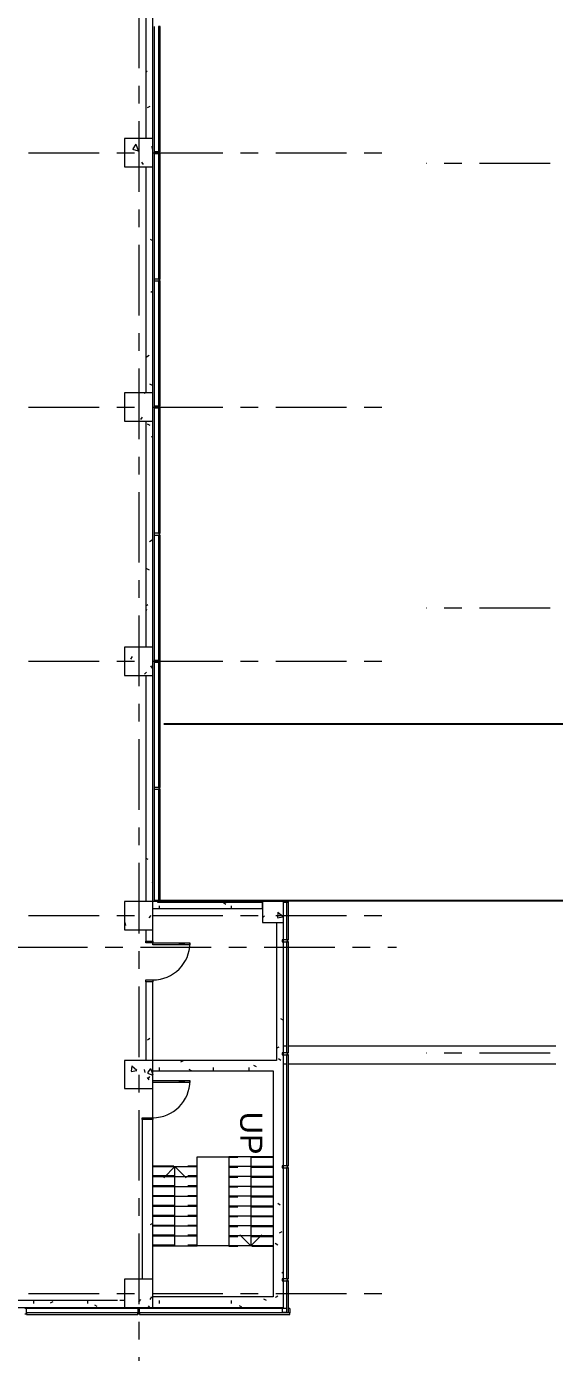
# Model space of a CAD drawing. Header units: millimetres. Extents: x 1188965 to 1321470, y -617248 to -452266.
# Drawn here: x 1218913 to 1233938, y -587531 to -549983 of the extents above; entities that cross this region are included whole.
import ezdxf

# ---------------------------------------------------------------- set-up
doc = ezdxf.new("R2010")
doc.units = ezdxf.units.MM
doc.linetypes.add('IDA - Grid Line', pattern=[3500, 2000, -500, 500, -500])
doc.linetypes.add('Overhead', pattern=[992.1875, 595.3125, -396.875])
doc.layers.get('0').update_dxf_attribs({"color": 2})
doc.layers.add('000_CTCI_CSA', color=7, linetype='Continuous')
for name, color, linetype, lineweight in [('A-_--------_-3', 7, 'Continuous', 9), ('A-_ANOTGRID_E', 7, 'Continuous', 9), ('A-_CLAD----_E', 7, 'Continuous', 9), ('A-_CLAD----_E1', 7, 'Continuous', 9), ('A-_DOOR----_E', 7, 'Continuous', 9), ('A-_FLOR----_E', 7, 'Continuous', 9), ('A-_STRC----_E', 7, 'Continuous', 9), ('A-_WALL----_E', 7, 'Continuous', 9), ('A-_WALL----_H', 7, 'Continuous', 9), ('A-COLN----_E', 7, 'Continuous', 9), ('A-COLN----_E1', 7, 'Continuous', 9), ('Stair Paths', 7, 'Continuous', 9), ('Up Arrows', 7, 'Continuous', 9)]:
    doc.layers.add(name, color=color, linetype=linetype, lineweight=lineweight)
doc.styles.add('Arial', font='arial.ttf', dxfattribs={"height": 625})
pattern_1 = [(50, (0.0002, 0.0003), (1821.8403, -159.3907), [190.5, -2095.5]), (355, (0.0002, 0.0003), (-352.428, 1910.5674), [152.4, -1676.4]), (100.451, (151.8, -13.3), (1469.4262, 1751.166), [161.9, -1780.901]), (46.184, (0.0002, 508), (2710.791, -420.428), [285.75, -3143.25]), (96.636, (226, 473), (2374.0256, 2474.276), [242.85, -2671.351]), (351.184, (0.0002, 508), (2374.05, 2474.2525), [228.6, -2514.6]), (21, (254, 381), (1516.1442, -1022.6516), [190.5, -2095.5]), (326, (254, 381), (618.021, 1841.8805), [152.4, -1676.4]), (71.451, (380.3, 295.8), (2134.1713, 819.2124), [161.9, -1780.901]), (37.5, (0.0002, 0.0003), (30.88603, 845.5504), [83.82, -1572.26, 83.82, -3300.73]), (37.5, (0.0002, 0.0003), (30.88603, 845.5504), [-1739.9, -1617.98, 83.82, -1598.93]), (7.5, (0.0002, 0.0003), (668.1966, 1001.80575), [83.82, -886.46, 83.82, -2175.51]), (7.5, (0.0002, 0.0003), (668.1966, 1001.80575), [-1054.1, -1534.16, 83.82, -557.53]), (327.5, (-566.4, 0.0003), (1355.90933, -57.2896), [83.82, -551.18, 83.82, -4526.28]), (327.5, (-566.4, 0.0003), (1355.90933, -57.2896), [-718.82, -1897.38, 83.82, -2545.08]), (317.5, (-820.4, 0.0003), (1481.2932, 254.2664), [83.82, -741.68, 83.82, -3098.8]), (317.5, (-820.4, 0.0003), (1481.2932, 254.2664), [-909.32, -1231.9, 83.82, -1783.08])]

# ---------------------------------------------------------------- blocks, each defined once
blk = doc.blocks.new('1659_F10N-PROBE_A_XF10N_R25_rvt-1-PH1 LEVEL 2 - WWTP')
at = {"layer": 'A-COLN----_E1'}
h = blk.add_hatch(dxfattribs=at)
h.set_pattern_fill('FP_57', color=252, angle=90, style=0, pattern_type=2)
h.set_pattern_definition([(50, (0.0002, 0.0003), (1821.8403, -159.3907), [190.5, -2095.5]), (355, (0.0002, 0.0003), (-352.428, 1910.5674), [152.4, -1676.4]), (100.451, (151.8, -13.3), (1469.4262, 1751.166), [161.9, -1780.901]), (46.184, (0.0002, 508), (2710.791, -420.428), [285.75, -3143.25]), (96.636, (226, 473), (2374.0256, 2474.276), [242.85, -2671.351]), (351.184, (0.0002, 508), (2374.05, 2474.2525), [228.6, -2514.6]), (21, (254, 381), (1516.1442, -1022.6516), [190.5, -2095.5]), (326, (254, 381), (618.021, 1841.8805), [152.4, -1676.4]), (71.451, (380.3, 295.8), (2134.1713, 819.2124), [161.9, -1780.901]), (37.5, (0.0002, 0.0003), (30.88603, 845.5504), [83.82, -1572.26, 83.82, -3300.73]), (37.5, (0.0002, 0.0003), (30.88603, 845.5504), [-1739.9, -1617.98, 83.82, -1598.93]), (7.5, (0.0002, 0.0003), (668.1966, 1001.80575), [83.82, -886.46, 83.82, -2175.51]), (7.5, (0.0002, 0.0003), (668.1966, 1001.80575), [-1054.1, -1534.16, 83.82, -557.53]), (327.5, (-566.4, 0.0003), (1355.90933, -57.2896), [83.82, -551.18, 83.82, -4526.28]), (327.5, (-566.4, 0.0003), (1355.90933, -57.2896), [-718.82, -1897.38, 83.82, -2545.08]), (317.5, (-820.4, 0.0003), (1481.2932, 254.2664), [83.82, -741.68, 83.82, -3098.8]), (317.5, (-820.4, 0.0003), (1481.2932, 254.2664), [-909.32, -1231.9, 83.82, -1783.08])])
h.paths.add_polyline_path([(939257, 329056), (939257, 329656), (938657, 329656), (938657, 329056)])
h = blk.add_hatch(dxfattribs=at)
h.set_pattern_fill('FP_8', color=252, angle=90, style=0, pattern_type=2)
h.set_pattern_definition([(50, (0.0002, 0.0003), (1821.8403, -159.3907), [190.5, -2095.5]), (355, (0.0002, 0.0003), (-352.428, 1910.5674), [152.4, -1676.4]), (100.451, (151.8, -13.3), (1469.4262, 1751.166), [161.9, -1780.901]), (46.184, (0.0002, 508), (2710.791, -420.428), [285.75, -3143.25]), (96.636, (226, 473), (2374.0256, 2474.276), [242.85, -2671.351]), (351.184, (0.0002, 508), (2374.05, 2474.2525), [228.6, -2514.6]), (21, (254, 381), (1516.1442, -1022.6516), [190.5, -2095.5]), (326, (254, 381), (618.021, 1841.8805), [152.4, -1676.4]), (71.451, (380.3, 295.8), (2134.1713, 819.2124), [161.9, -1780.901]), (37.5, (0.0002, 0.0003), (30.88603, 845.5504), [83.82, -1572.26, 83.82, -3300.73]), (37.5, (0.0002, 0.0003), (30.88603, 845.5504), [-1739.9, -1617.98, 83.82, -1598.93]), (7.5, (0.0002, 0.0003), (668.1966, 1001.80575), [83.82, -886.46, 83.82, -2175.51]), (7.5, (0.0002, 0.0003), (668.1966, 1001.80575), [-1054.1, -1534.16, 83.82, -557.53]), (327.5, (-566.4, 0.0003), (1355.90933, -57.2896), [83.82, -551.18, 83.82, -4526.28]), (327.5, (-566.4, 0.0003), (1355.90933, -57.2896), [-718.82, -1897.38, 83.82, -2545.08]), (317.5, (-820.4, 0.0003), (1481.2932, 254.2664), [83.82, -741.68, 83.82, -3098.8]), (317.5, (-820.4, 0.0003), (1481.2932, 254.2664), [-909.32, -1231.9, 83.82, -1783.08])])
h.paths.add_polyline_path([(917857, 325156), (917857, 325956), (917057, 325956), (917057, 325156)])
h = blk.add_hatch(dxfattribs=at)
h.set_pattern_fill('FP_7', color=252, angle=90, style=0, pattern_type=2)
h.set_pattern_definition([(50, (0.0002, 0.0003), (1821.8403, -159.3907), [190.5, -2095.5]), (355, (0.0002, 0.0003), (-352.428, 1910.5674), [152.4, -1676.4]), (100.451, (151.8, -13.3), (1469.4262, 1751.166), [161.9, -1780.901]), (46.184, (0.0002, 508), (2710.791, -420.428), [285.75, -3143.25]), (96.636, (226, 473), (2374.0256, 2474.276), [242.85, -2671.351]), (351.184, (0.0002, 508), (2374.05, 2474.2525), [228.6, -2514.6]), (21, (254, 381), (1516.1442, -1022.6516), [190.5, -2095.5]), (326, (254, 381), (618.021, 1841.8805), [152.4, -1676.4]), (71.451, (380.3, 295.8), (2134.1713, 819.2124), [161.9, -1780.901]), (37.5, (0.0002, 0.0003), (30.88603, 845.5504), [83.82, -1572.26, 83.82, -3300.73]), (37.5, (0.0002, 0.0003), (30.88603, 845.5504), [-1739.9, -1617.98, 83.82, -1598.93]), (7.5, (0.0002, 0.0003), (668.1966, 1001.80575), [83.82, -886.46, 83.82, -2175.51]), (7.5, (0.0002, 0.0003), (668.1966, 1001.80575), [-1054.1, -1534.16, 83.82, -557.53]), (327.5, (-566.4, 0.0003), (1355.90933, -57.2896), [83.82, -551.18, 83.82, -4526.28]), (327.5, (-566.4, 0.0003), (1355.90933, -57.2896), [-718.82, -1897.38, 83.82, -2545.08]), (317.5, (-820.4, 0.0003), (1481.2932, 254.2664), [83.82, -741.68, 83.82, -3098.8]), (317.5, (-820.4, 0.0003), (1481.2932, 254.2664), [-909.32, -1231.9, 83.82, -1783.08])])
h.paths.add_polyline_path([(925057, 325156), (925057, 325956), (924257, 325956), (924257, 325156)])
h = blk.add_hatch(dxfattribs=at)
h.set_pattern_fill('FP_6', color=252, angle=90, style=0, pattern_type=2)
h.set_pattern_definition([(50, (0.0002, 0.0003), (1821.8403, -159.3907), [190.5, -2095.5]), (355, (0.0002, 0.0003), (-352.428, 1910.5674), [152.4, -1676.4]), (100.451, (151.8, -13.3), (1469.4262, 1751.166), [161.9, -1780.901]), (46.184, (0.0002, 508), (2710.791, -420.428), [285.75, -3143.25]), (96.636, (226, 473), (2374.0256, 2474.276), [242.85, -2671.351]), (351.184, (0.0002, 508), (2374.05, 2474.2525), [228.6, -2514.6]), (21, (254, 381), (1516.1442, -1022.6516), [190.5, -2095.5]), (326, (254, 381), (618.021, 1841.8805), [152.4, -1676.4]), (71.451, (380.3, 295.8), (2134.1713, 819.2124), [161.9, -1780.901]), (37.5, (0.0002, 0.0003), (30.88603, 845.5504), [83.82, -1572.26, 83.82, -3300.73]), (37.5, (0.0002, 0.0003), (30.88603, 845.5504), [-1739.9, -1617.98, 83.82, -1598.93]), (7.5, (0.0002, 0.0003), (668.1966, 1001.80575), [83.82, -886.46, 83.82, -2175.51]), (7.5, (0.0002, 0.0003), (668.1966, 1001.80575), [-1054.1, -1534.16, 83.82, -557.53]), (327.5, (-566.4, 0.0003), (1355.90933, -57.2896), [83.82, -551.18, 83.82, -4526.28]), (327.5, (-566.4, 0.0003), (1355.90933, -57.2896), [-718.82, -1897.38, 83.82, -2545.08]), (317.5, (-820.4, 0.0003), (1481.2932, 254.2664), [83.82, -741.68, 83.82, -3098.8]), (317.5, (-820.4, 0.0003), (1481.2932, 254.2664), [-909.32, -1231.9, 83.82, -1783.08])])
h.paths.add_polyline_path([(932257, 325156), (932257, 325956), (931457, 325956), (931457, 325156)])
h = blk.add_hatch(dxfattribs=at)
h.set_pattern_fill('FP_5', color=252, angle=90, style=0, pattern_type=2)
h.set_pattern_definition(pattern_1)
h.paths.add_polyline_path([(939457, 325156), (939457, 325956), (938657, 325956), (938657, 325156)])
h = blk.add_hatch(dxfattribs=at)
h.set_pattern_fill('FP_4', color=252, angle=90, style=0, pattern_type=2)
h.set_pattern_definition(pattern_1)
h.paths.add_polyline_path([(943157, 325156), (943957, 325156), (943957, 325956), (943157, 325956)])
h = blk.add_hatch(dxfattribs=at)
h.set_pattern_fill('FP_3', color=252, angle=90, style=0, pattern_type=2)
h.set_pattern_definition([(50, (0.0002, 0.0003), (1821.8403, -159.3907), [190.5, -2095.5]), (355, (0.0002, 0.0003), (-352.428, 1910.5674), [152.4, -1676.4]), (100.451, (151.8, -13.3), (1469.4262, 1751.166), [161.9, -1780.901]), (46.184, (0.0002, 508), (2710.791, -420.428), [285.75, -3143.25]), (96.636, (226, 473), (2374.0256, 2474.276), [242.85, -2671.351]), (351.184, (0.0002, 508), (2374.05, 2474.2525), [228.6, -2514.6]), (21, (254, 381), (1516.1442, -1022.6516), [190.5, -2095.5]), (326, (254, 381), (618.021, 1841.8805), [152.4, -1676.4]), (71.451, (380.3, 295.8), (2134.1713, 819.2124), [161.9, -1780.901]), (37.5, (0.0002, 0.0003), (30.88603, 845.5504), [83.82, -1572.26, 83.82, -3300.73]), (37.5, (0.0002, 0.0003), (30.88603, 845.5504), [-1739.9, -1617.98, 83.82, -1598.93]), (7.5, (0.0002, 0.0003), (668.1966, 1001.80575), [83.82, -886.46, 83.82, -2175.51]), (7.5, (0.0002, 0.0003), (668.1966, 1001.80575), [-1054.1, -1534.16, 83.82, -557.53]), (327.5, (-566.4, 0.0003), (1355.90933, -57.2896), [83.82, -551.18, 83.82, -4526.28]), (327.5, (-566.4, 0.0003), (1355.90933, -57.2896), [-718.82, -1897.38, 83.82, -2545.08]), (317.5, (-820.4, 0.0003), (1481.2932, 254.2664), [83.82, -741.68, 83.82, -3098.8]), (317.5, (-820.4, 0.0003), (1481.2932, 254.2664), [-909.32, -1231.9, 83.82, -1783.08])])
h.paths.add_polyline_path([(950157, 325156), (950157, 325956), (949357, 325956), (949357, 325156), (949640, 325156)])
at = {"layer": 'A-_--------_-3', "color": 252}
for p, q in [((942757, 337356), (942757, 329791)), ((943257, 329791), (943257, 337356)), ((942757, 329741), (942757, 329656)), ((943257, 329656), (943257, 329741))]:
    blk.add_line(p, q, dxfattribs=at)
at = {"layer": 'A-_ANOTGRID_E', "color": 252, "linetype": 'IDA - Grid Line'}
for p, q in [((917457, 294432), (917457, 332853)), ((924657, 294432), (924657, 332853)), ((931857, 294432), (931857, 332853)), ((939057, 294432), (939057, 332853)), ((939957, 297607), (939957, 332853)), ((949757, 294432), (949757, 332853)), ((822064, 325556), (979147, 325556))]:
    blk.add_line(p, q, dxfattribs=at)
at = {"layer": 'A-_CLAD----_E', "color": 252}
for p, q in [((938632, 329766), (938632, 326091)), ((938682, 329766), (938632, 329766)), ((939747, 329791), (938657, 329791)), ((938657, 329791), (938657, 329741)), ((938657, 329741), (939747, 329741)), ((938682, 329656), (938682, 329766)), ((939747, 329741), (939747, 329791)), ((942947, 329791), (939797, 329791)), ((939797, 329791), (939797, 329741)), ((939797, 329741), (942947, 329741)), ((942947, 329741), (942947, 329791)), ((946147, 329791), (942997, 329791)), ((942997, 329791), (942997, 329741)), ((942997, 329741), (946147, 329741)), ((946147, 329741), (946147, 329791)), ((949347, 329791), (946197, 329791)), ((946197, 329791), (946197, 329741)), ((946197, 329741), (949347, 329741)), ((949347, 329741), (949347, 329791)), ((950302, 329791), (949397, 329791)), ((949397, 329791), (949397, 329741)), ((949397, 329741), (950302, 329741)), ((950302, 329741), (950302, 329791)), ((950359, 329831), (950309, 329831)), ((950309, 329831), (950309, 325581)), ((950359, 325581), (950359, 329831)), ((938682, 326091), (938682, 329056)), ((917432, 326166), (913882, 326166)), ((913882, 326166), (913882, 326116)), ((913882, 326116), (917432, 326116)), ((917432, 326116), (917432, 326166)), ((921032, 326166), (917482, 326166)), ((917482, 326166), (917482, 326116)), ((917482, 326116), (921032, 326116)), ((921032, 326116), (921032, 326166)), ((924632, 326166), (921082, 326166)), ((921082, 326166), (921082, 326116)), ((921082, 326116), (924632, 326116)), ((924632, 326116), (924632, 326166)), ((928232, 326166), (924682, 326166)), ((924682, 326166), (924682, 326116)), ((924682, 326116), (928232, 326116)), ((928232, 326116), (928232, 326166)), ((931832, 326166), (928282, 326166)), ((928282, 326166), (928282, 326116)), ((928282, 326116), (931832, 326116)), ((931832, 326116), (931832, 326166)), ((935432, 326166), (931882, 326166)), ((931882, 326166), (931882, 326116)), ((931882, 326116), (935432, 326116)), ((935432, 326116), (935432, 326166)), ((938632, 326166), (935482, 326166)), ((935482, 326166), (935482, 326116)), ((935482, 326116), (938632, 326116)), ((938632, 326116), (938632, 326166)), ((938632, 326091), (938682, 326091)), ((950309, 325581), (950359, 325581)), ((950359, 325531), (950309, 325531)), ((950309, 325531), (950309, 322381)), ((950359, 322381), (950359, 325531)), ((950309, 322381), (950359, 322381))]:
    blk.add_line(p, q, dxfattribs=at)
at = {"layer": 'A-_CLAD----_E1', "color": 252, "extrusion": (0, 0, -1)}
for p, q in [((939747, 329766), (939747, 329616)), ((939797, 329766), (939747, 329766)), ((939797, 329616), (939797, 329766)), ((942947, 329766), (942947, 329616)), ((942997, 329766), (942947, 329766)), ((942997, 329616), (942997, 329766)), ((946147, 329766), (946147, 329616)), ((946197, 329766), (946147, 329766)), ((946197, 329616), (946197, 329766)), ((949347, 329766), (949347, 329616)), ((949397, 329766), (949347, 329766)), ((949397, 329616), (949397, 329766)), ((939747, 329616), (939797, 329616)), ((942947, 329616), (942997, 329616)), ((946147, 329616), (946197, 329616)), ((949347, 329616), (949397, 329616)), ((917432, 326141), (917432, 325991)), ((917482, 326141), (917432, 326141)), ((917432, 325991), (917482, 325991)), ((917482, 325991), (917482, 326141)), ((921032, 326141), (921032, 325991)), ((921082, 326141), (921032, 326141)), ((921032, 325991), (921082, 325991)), ((921082, 325991), (921082, 326141)), ((924632, 326141), (924632, 325991)), ((924682, 326141), (924632, 326141)), ((924632, 325991), (924682, 325991)), ((924682, 325991), (924682, 326141)), ((928232, 326141), (928232, 325991)), ((928282, 326141), (928232, 326141)), ((928232, 325991), (928282, 325991)), ((928282, 325991), (928282, 326141)), ((931832, 326141), (931832, 325991)), ((931882, 326141), (931832, 326141)), ((931832, 325991), (931882, 325991)), ((931882, 325991), (931882, 326141)), ((935432, 326141), (935432, 325991)), ((935482, 326141), (935432, 326141)), ((935432, 325991), (935482, 325991)), ((935482, 325991), (935482, 326141)), ((950334, 325581), (950184, 325581)), ((950184, 325581), (950184, 325531)), ((950334, 325531), (950334, 325581)), ((950184, 325531), (950334, 325531)), ((950334, 322381), (950184, 322381)), ((950184, 322381), (950184, 322331)), ((950334, 322331), (950334, 322381))]:
    blk.add_line(p, q, dxfattribs=at)
at = {"layer": 'A-_CLAD----_E1', "color": 252}
for p, q in [((950184, 329831), (950309, 329831)), ((950184, 329831), (950184, 329791)), ((950184, 329741), (950184, 325581)), ((950302, 329741), (950302, 329616)), ((950157, 329616), (950302, 329616)), ((913882, 325991), (917432, 325991)), ((917482, 325991), (921032, 325991)), ((921082, 325991), (924632, 325991)), ((924682, 325991), (928232, 325991)), ((928282, 325991), (931832, 325991)), ((931882, 325991), (935432, 325991)), ((935482, 325991), (938632, 325991)), ((938632, 326091), (938632, 325991)), ((950184, 325531), (950184, 322381))]:
    blk.add_line(p, q, dxfattribs=at)
at = {"layer": 'A-_DOOR----_E', "color": 252}
for p, q in [((939832, 327006), (939882, 327006)), ((939832, 325956), (939832, 327006)), ((939882, 326856), (939832, 326856)), ((939882, 326831), (939832, 326831)), ((939882, 326731), (939832, 326731)), ((939882, 326706), (939832, 326706)), ((939857, 326831), (939857, 326731)), ((939882, 327006), (939882, 325956)), ((943732, 327006), (943782, 327006)), ((943732, 325956), (943732, 327006)), ((943782, 326856), (943732, 326856)), ((943782, 326831), (943732, 326831)), ((943782, 326731), (943732, 326731)), ((943782, 326706), (943732, 326706)), ((943757, 326831), (943757, 326731)), ((943782, 327006), (943782, 325956)), ((939782, 325756), (939782, 325956)), ((939782, 325956), (939832, 325956)), ((939882, 325956), (939832, 325956)), ((939832, 325956), (939832, 325756)), ((940882, 325756), (940882, 325956)), ((940882, 325956), (940932, 325956)), ((940932, 325956), (940932, 325756)), ((944782, 325656), (944782, 325956)), ((944782, 325956), (944832, 325956)), ((944832, 325956), (944832, 325656)), ((939832, 325756), (939782, 325756)), ((940932, 325756), (940882, 325756)), ((944832, 325656), (944782, 325656))]:
    blk.add_line(p, q, dxfattribs=at)
for centre in [(939832, 325956), (939832, 325956), (943732, 325956), (943732, 325956)]:
    blk.add_arc(centre, 1050, 0, 90, dxfattribs=at)
at = {"layer": 'A-_FLOR----_E', "color": 252}
blk.add_line((944782, 325956), (943957, 325956), dxfattribs=at)
at = {"layer": 'A-_STRC----_E', "color": 252}
for p, q in [((945887, 329356), (945887, 328106)), ((946167, 329356), (946167, 328106)), ((946447, 329356), (946447, 328106)), ((946727, 329356), (946727, 328106)), ((947007, 329356), (947007, 328106)), ((947287, 329356), (947287, 328106)), ((947567, 329356), (947567, 328106)), ((947847, 329356), (947847, 328106)), ((948127, 329356), (948127, 328106)), ((948407, 329356), (948407, 328106)), ((945887, 327206), (945887, 328106)), ((945887, 328106), (946167, 328106)), ((946167, 328106), (946447, 328106)), ((946447, 328106), (946727, 328106)), ((946727, 328106), (947007, 328106)), ((947007, 328106), (947287, 328106)), ((947287, 328106), (947567, 328106)), ((947567, 328106), (947847, 328106)), ((947847, 328106), (948127, 328106)), ((948127, 328106), (948407, 328106)), ((948407, 328106), (948407, 327206)), ((946167, 327206), (945887, 327206)), ((946167, 325956), (946167, 327206)), ((946447, 327206), (946167, 327206)), ((946727, 327206), (946447, 327206)), ((946447, 325956), (946447, 327206)), ((947007, 327206), (946727, 327206)), ((946727, 325956), (946727, 327206)), ((947287, 327206), (947007, 327206)), ((947007, 325956), (947007, 327206)), ((947567, 327206), (947287, 327206)), ((947287, 325956), (947287, 327206)), ((947847, 327206), (947567, 327206)), ((947567, 325956), (947567, 327206)), ((948127, 327206), (947847, 327206)), ((947847, 325956), (947847, 327206)), ((948407, 327206), (948127, 327206)), ((948127, 325956), (948127, 327206)), ((948407, 325956), (948407, 327206))]:
    blk.add_line(p, q, dxfattribs=at)
at = {"layer": 'A-_STRC----_E', "color": 252, "linetype": 'Overhead'}
for p, q in [((945912, 329356), (945912, 328106)), ((946192, 329356), (946192, 328106)), ((946472, 329356), (946472, 328106)), ((946752, 329356), (946752, 328106)), ((947032, 329356), (947032, 328106)), ((947312, 329356), (947312, 328106)), ((947592, 329356), (947592, 328106)), ((947872, 329356), (947872, 328106)), ((948152, 329356), (948152, 328106)), ((948432, 329356), (948432, 328106)), ((946142, 325956), (946142, 327206)), ((946422, 325956), (946422, 327206)), ((946702, 325956), (946702, 327206)), ((946982, 325956), (946982, 327206)), ((947262, 325956), (947262, 327206)), ((947542, 325956), (947542, 327206)), ((947822, 325956), (947822, 327206)), ((948102, 325956), (948102, 327206)), ((948382, 325956), (948382, 327206))]:
    blk.add_line(p, q, dxfattribs=at)
at = {"layer": 'A-_WALL----_E', "color": 252}
for p, q in [((943157, 329656), (939257, 329656)), ((939257, 329456), (943157, 329456)), ((949857, 329656), (943157, 329656)), ((943157, 329456), (943157, 329356)), ((943157, 329356), (943157, 325956)), ((943457, 329356), (949857, 329356)), ((943457, 325956), (943457, 329356)), ((950157, 329656), (949857, 329656)), ((949857, 329356), (949857, 325956)), ((950157, 325956), (950157, 329656)), ((938657, 329056), (938657, 325956)), ((938857, 329056), (938657, 329056)), ((938857, 325956), (938857, 329056)), ((917057, 325956), (910657, 325956)), ((924257, 325956), (917857, 325956)), ((931457, 325956), (925057, 325956)), ((938657, 325956), (932257, 325956)), ((939782, 325956), (939457, 325956)), ((943157, 325956), (940932, 325956)), ((949357, 325956), (944832, 325956)), ((910657, 325756), (917057, 325756)), ((917857, 325756), (924257, 325756)), ((925057, 325756), (931457, 325756)), ((932257, 325756), (938657, 325756)), ((939457, 325756), (939782, 325756)), ((940932, 325756), (943157, 325756)), ((944832, 325656), (949357, 325656)), ((949957, 325156), (949957, 325023)), ((949957, 324956), (949957, 319153)), ((950157, 319153), (950157, 325156))]:
    blk.add_line(p, q, dxfattribs=at)
at = {"layer": 'A-_WALL----_H', "color": 252, "linetype": 'Continuous'}
for p, q in [((941330, 329462), (941327, 329456)), ((942024, 329648), (941982, 329576)), ((942118, 329642), (942110, 329656)), ((942812, 329456), (942770, 329528)), ((943157, 329578), (943116, 329508)), ((943158, 329580), (943157, 329578)), ((947254, 329562), (947212, 329489)), ((948041, 329542), (948000, 329615)), ((948388, 329494), (948346, 329421)), ((949175, 329610), (949149, 329656)), ((949857, 329445), (949827, 329497)), ((949869, 329424), (949857, 329445)), ((949961, 329172), (949920, 329099)), ((943344, 328886), (943302, 328814)), ((943356, 328676), (943440, 328676)), ((938784, 328168), (938857, 328168)), ((949960, 328168), (950044, 328168)), ((950147, 328478), (950106, 328405)), ((938741, 328025), (938699, 327952)), ((943356, 327660), (943440, 327660)), ((943457, 327050), (943420, 326986)), ((943202, 326748), (943160, 326821)), ((919949, 325956), (919912, 325893)), ((921404, 325895), (921369, 325956)), ((924050, 325948), (924008, 325875)), ((925500, 325913), (925475, 325956)), ((928462, 325863), (928420, 325936)), ((938133, 325956), (938123, 325938)), ((938784, 326136), (938857, 326136)), ((943356, 326136), (943440, 326136)), ((947806, 325886), (947765, 325956)), ((948940, 325954), (948939, 325956)), ((949960, 326136), (950044, 326136)), ((915165, 325798), (915141, 325756)), ((916175, 325808), (916133, 325881)), ((923232, 325777), (923190, 325849)), ((923356, 325762), (923353, 325756)), ((925184, 325880), (925142, 325807)), ((929279, 325861), (929237, 325789)), ((930283, 325756), (930248, 325818)), ((930413, 325793), (930392, 325756)), ((933216, 325756), (933209, 325768)), ((937471, 325825), (937431, 325756)), ((942576, 325800), (942534, 325873)), ((949960, 324104), (950044, 324104)), ((950129, 324382), (950087, 324310)), ((950024, 323061), (949982, 323133)), ((949960, 322580), (950044, 322580))]:
    blk.add_line(p, q, dxfattribs=at)
at = {"layer": 'A-COLN----_E', "color": 252}
for p, q in [((938657, 329656), (938657, 329056)), ((939257, 329656), (938657, 329656)), ((939257, 329056), (939257, 329656)), ((938657, 329056), (939257, 329056)), ((917057, 325956), (917057, 325156)), ((917857, 325956), (917057, 325956)), ((917857, 325156), (917857, 325956)), ((924257, 325956), (924257, 325156)), ((925057, 325956), (924257, 325956)), ((925057, 325156), (925057, 325956)), ((931457, 325956), (931457, 325156)), ((932257, 325956), (931457, 325956)), ((932257, 325156), (932257, 325956)), ((938657, 325956), (938657, 325156)), ((939457, 325956), (938657, 325956)), ((939457, 325156), (939457, 325956)), ((943157, 325956), (943157, 325156)), ((943957, 325956), (943157, 325956)), ((943957, 325156), (943957, 325956)), ((949357, 325956), (949357, 325156)), ((950157, 325956), (949357, 325956)), ((950157, 325156), (950157, 325956)), ((917057, 325156), (917857, 325156)), ((924257, 325156), (925057, 325156)), ((931457, 325156), (932257, 325156)), ((938657, 325156), (939457, 325156)), ((943157, 325156), (943957, 325156)), ((949357, 325156), (950157, 325156))]:
    blk.add_line(p, q, dxfattribs=at)
at = {"layer": 'Up Arrows', "color": 252}
for p, q in [((948407, 328731), (948095, 329044)), ((945887, 328731), (946167, 328731)), ((946167, 328731), (946447, 328731)), ((946447, 328731), (946727, 328731)), ((946727, 328731), (947007, 328731)), ((947007, 328731), (947287, 328731)), ((947287, 328731), (947567, 328731)), ((947567, 328731), (947847, 328731)), ((947847, 328731), (948127, 328731)), ((948407, 328731), (948095, 328419)), ((948127, 328731), (948407, 328731)), ((946167, 326581), (946480, 326894)), ((946447, 326581), (946167, 326581)), ((946167, 326581), (946480, 326269)), ((946727, 326581), (946447, 326581)), ((947007, 326581), (946727, 326581)), ((947287, 326581), (947007, 326581)), ((947567, 326581), (947287, 326581)), ((947847, 326581), (947567, 326581)), ((948127, 326581), (947847, 326581)), ((948407, 326581), (948127, 326581))]:
    blk.add_line(p, q, dxfattribs=at)
at = {"layer": 'Stair Paths', "color": 252, "style": 'Arial'}
blk.add_text('UP', height=625, dxfattribs=at).set_placement((944612, 328427))
blk = doc.blocks.new('CTCI_Building shape and Grid line')
at = {"layer": 'A-_ANOTGRID_E', "color": 252, "linetype": 'IDA - Grid Line'}
for p, q in [((1091423, -74909), (1091423, -162419)), ((1104023, -74909), (1104023, -162419)), ((1116623, -74909), (1116623, -162419))]:
    blk.add_line(p, q, dxfattribs=at)

msp = doc.modelspace()

# ---------------------------------------------------------------- linework, layer by layer
at = {"layer": '000_CTCI_CSA', "color": 252}
for points in [[(1222795.115, -569733.264), (1234088.338, -569733.264)], [(1222698.326, -574733.264), (1234088.338, -574733.264)]]:
    msp.add_lwpolyline(points, dxfattribs=at)

# ---------------------------------------------------------------- block references
at = {"lineweight": 5, "rotation": 270}
msp.add_blockref('1659_F10N-PROBE_A_XF10N_R25_rvt-1-PH1 LEVEL 2 - WWTP', (896532.219, 363898.911), dxfattribs=at)
at = {"layer": '000_CTCI_CSA', "color": 252, "rotation": 270}
msp.add_blockref('CTCI_Building shape and Grid line', (1392637.874, 537564.913), dxfattribs=at)

doc.saveas('drawing.dxf')
